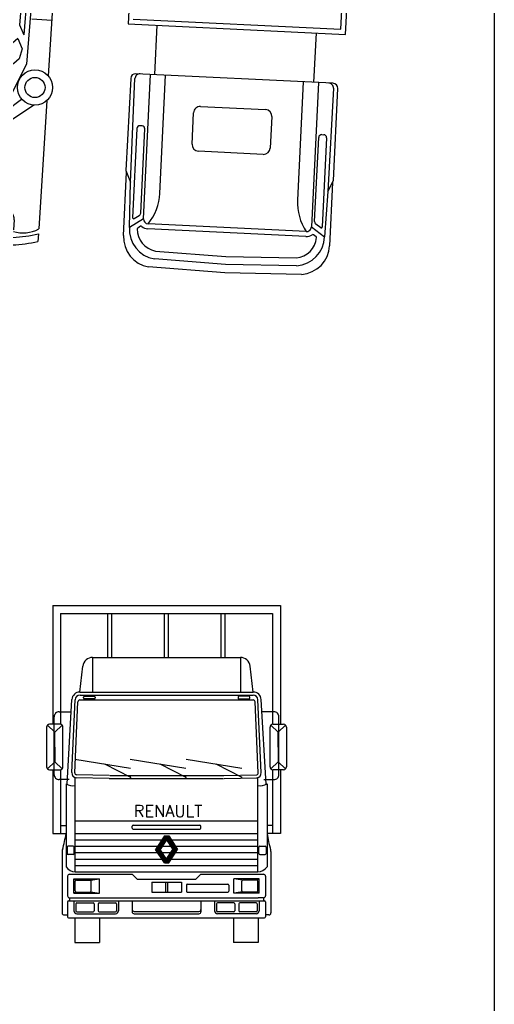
# Model space of a CAD drawing. Header units: centimetres. Extents: x 56177 to 99483, y 493 to 15482.
# Drawn here: x 59000 to 59480, y 1487 to 2481 of the extents above; entities that cross this region are included whole.
import ezdxf
from ezdxf.enums import TextEntityAlignment as Align

# ---------------------------------------------------------------- set-up
doc = ezdxf.new("R2010")
doc.units = ezdxf.units.CM
doc.header["$MEASUREMENT"] = 0
doc.linetypes.add('DASHED2', pattern=[0.375, 0.25, -0.125])
doc.styles.get("Standard").update_dxf_attribs({"font": 'txt.shx'})

# ---------------------------------------------------------------- blocks, each defined once
blk = doc.blocks.new('camionG')
for p, q in [((-0.9974, 1.2243), (-10.9974, 1.2245)), ((-0.9974, -0.9757), (-0.9974, 1.2243)), ((-1.0474, 1.1743), (-10.9474, 1.1745)), ((-1.0474, -0.9257), (-1.0474, 1.1743)), ((-0.4974, 1.1214), (-0.4974, -0.8727)), ((0.4825, 1.1754), (-0.4476, 1.1714)), ((-0.4471, 1.1282), (0.5971, 1.1212)), ((0.5971, 1.1212), (0.4825, 1.1754)), ((0.5012, 1.1666), (1.1412, 1.1666)), ((0.5971, 1.1212), (1.0546, 1.112)), ((0.961, 0.9739), (1.0546, 1.112)), ((0.0251, 1.0339), (0.0251, 1.0539)), ((0.0551, 1.0839), (0.9563, 1.0839)), ((0.905, 1.0039), (0.0551, 1.0039)), ((0.9645, 1.0683), (0.9298, 1.0171)), ((1.0577, 1.0275), (1.0382, 0.9987)), ((-0.4974, 0.929), (-0.9974, 0.929)), ((-0.4974, 0.9739), (0.961, 0.9739)), ((1.011, 0.9239), (1.011, -0.6753)), ((1.061, 0.9239), (1.061, -0.6753)), ((1.4445, 0.8987), (1.4672, 0.1243)), ((-0.4974, 0.8213), (0.6974, 0.8213)), ((1.3017, 0.1243), (1.2806, 0.8379)), ((1.3605, 0.8442), (1.3818, 0.1243)), ((-0.1313, 0.5203), (0.1855, 0.5203)), ((-0.1992, -0.2038), (-0.1992, 0.4524)), ((0.2534, 0.4524), (0.2534, -0.2038)), ((1.2806, -0.5893), (1.3017, 0.1243)), ((1.3818, 0.1243), (1.3605, -0.5956)), ((1.4672, 0.1243), (1.4445, -0.6501)), ((0.1855, -0.2717), (-0.1313, -0.2717)), ((0.6974, -0.5727), (-0.4974, -0.5727)), ((-0.4974, -0.6804), (-0.9974, -0.6804)), ((0.961, -0.7253), (-0.4974, -0.7253)), ((0.0251, -0.7853), (0.0251, -0.8053)), ((0.905, -0.7553), (0.0551, -0.7553)), ((0.9645, -0.8197), (0.9298, -0.7684)), ((0.961, -0.7253), (1.0546, -0.8634)), ((1.0382, -0.7501), (1.0577, -0.7789)), ((0.5971, -0.8726), (-0.4471, -0.8796)), ((0.0551, -0.8353), (0.9563, -0.8353)), ((0.4825, -0.9268), (0.5971, -0.8726)), ((1.0546, -0.8634), (0.5971, -0.8726)), ((-10.9974, -0.9755), (-0.9974, -0.9757)), ((-0.4476, -0.9227), (0.4825, -0.9268)), ((1.1412, -0.918), (0.5012, -0.918))]:
    blk.add_line(p, q)
for centre, radius, start, end in [((-0.4474, 1.1214), 0.05, 90.22103, 180), ((-0.4474, 1.0782), 0.05, 89.65728, 180), ((1.0571, 0.8063), 0.3057, 7.11014, 90.47104), ((1.1412, 0.8609), 0.3057, 7.11014, 89.99999), ((0.0551, 1.0539), 0.03, 90, 180), ((0.0551, 1.0339), 0.03, 180, 270), ((0.905, 1.0339), 0.03, 270, 325.86417), ((0.9563, 1.0739), 0.01, 325.86417, 90), ((1.0465, 0.9931), 0.01, 145.86417, 218.98327), ((1.066, 1.0219), 0.01, 87.65034, 145.86417), ((1.0571, 0.8063), 0.2257, 8.04637, 87.65034), ((0.6958, 1.3567), 0.5354, 270.16915, 306.0617), ((0.961, 0.9239), 0.05, 360, 90), ((0.961, 0.9239), 0.1, 0, 38.98327), ((-0.1313, 0.4524), 0.0679, 90, 180), ((0.1855, 0.4524), 0.0679, 0, 90), ((-0.1313, -0.2038), 0.0679, 180, 270), ((0.1855, -0.2038), 0.0679, 270, 360), ((0.6958, -1.1081), 0.5354, 53.9383, 89.83085), ((1.0571, -0.5577), 0.3057, 269.52896, 352.88986), ((1.0571, -0.5577), 0.2257, 272.34966, 351.95363), ((0.961, -0.6753), 0.05, 270, 0), ((0.961, -0.6753), 0.1, 321.01673, 360), ((1.1412, -0.6123), 0.3057, 270.00001, 352.88986), ((0.0551, -0.7853), 0.03, 90, 180), ((0.905, -0.7853), 0.03, 34.13583, 90), ((1.0465, -0.7445), 0.01, 141.01673, 214.13583), ((1.066, -0.7732), 0.01, 214.13583, 272.34966), ((-0.4474, -0.8296), 0.05, 180, 270.34272), ((-0.4474, -0.8727), 0.05, 180, 269.77897), ((0.0551, -0.8053), 0.03, 180, 270), ((0.9563, -0.8253), 0.01, 270, 34.13583)]:
    blk.add_arc(centre, radius, start, end)
blk = doc.blocks.new('camionI')
for p, q in [((-4.644, 1.2482), (-4.644, 0.6386)), ((-4.6186, 1.2482), (-4.644, 1.2482)), ((-4.6186, 0.6386), (-4.6186, 1.2482)), ((-3.5922, 1.2228), (-4.5279, 1.2228)), ((-2.373, 1.2228), (-3.3087, 1.2228)), ((-1.9773, 0.6386), (-1.9773, 1.1466)), ((-1.9773, 1.1466), (-0.9105, 1.1466)), ((-0.9102, 1.1466), (-0.9102, 1.0958)), ((-0.7581, 1.1466), (0.6161, 1.1466)), ((-0.7581, 1.1466), (-0.7581, 0.9434)), ((0.0547, 1.1466), (0.0547, 0.9434)), ((0.865, 1.1466), (2.1629, 1.1466)), ((2.2137, 1.1466), (2.2899, 1.1466)), ((-3.5922, 0.9942), (-4.5279, 0.9942)), ((-2.373, 0.9942), (-3.3087, 0.9942)), ((-1.0372, 1.0196), (-1.0372, 0.7148)), ((-0.8848, 1.0196), (-0.8848, 0.7148)), ((0.9183, 1.0196), (1.1441, 0.7261)), ((-3.5922, 0.918), (-4.5279, 0.918)), ((-2.373, 0.918), (-3.3087, 0.918)), ((-0.8089, 0.9434), (-0.8089, -0.7838)), ((-0.8089, 0.9434), (0.5119, 0.918)), ((0.5119, 0.918), (0.8675, 0.7656)), ((-0.6819, 0.8902), (0.2184, 0.8729)), ((-0.6819, 0.8902), (-0.6819, 0.8394)), ((-0.6819, 0.8394), (0.1205, 0.8239)), ((0.1205, 0.8239), (0.2184, 0.8729)), ((0.2579, 0.8164), (0.3595, 0.8672)), ((0.2579, 0.8164), (0.3087, 0.7656)), ((0.3595, 0.8672), (0.4611, 0.8418)), ((0.4611, 0.8418), (0.5119, 0.791)), ((0.9916, 0.7479), (0.8675, 0.8926)), ((2.0867, 0.8926), (2.1883, 0.8926)), ((2.1883, 0.8926), (2.1883, 0.6386)), ((2.2645, 0.5666), (2.2645, 0.8926)), ((2.3407, 0.8926), (2.3407, -0.733)), ((-1.8249, 0.7148), (-1.8249, -0.5552)), ((-0.8089, 0.7148), (-1.8249, 0.7148)), ((-0.7581, 0.791), (-0.7581, -0.6314)), ((0.3087, 0.7656), (0.3341, 0.0798)), ((0.5627, 0.0798), (0.5119, 0.791)), ((0.8675, 0.7656), (2.2899, 0.5624)), ((1.9851, 0.791), (1.0961, 0.791)), ((1.9851, 0.791), (1.9851, 0.7402)), ((-4.8726, 0.6386), (-1.8249, 0.6386)), ((-4.8726, 0.6386), (-4.8726, -0.479)), ((-4.7202, 0.6894), (-4.644, 0.6894)), ((-4.7202, 0.6386), (-4.7202, 0.6894)), ((-4.6186, 0.6894), (-4.5932, 0.6894)), ((-4.5932, 0.6894), (-4.5932, 0.6386)), ((-4.5932, 0.664), (-4.136, 0.664)), ((-3.5922, 0.6894), (-4.5279, 0.6894)), ((-4.1363, 0.6894), (-4.1363, 0.6386)), ((-3.9839, 0.6894), (-3.9839, 0.6386)), ((-3.9836, 0.664), (-3.501, 0.664)), ((-3.501, 0.6386), (-3.501, 0.6894)), ((-3.501, 0.6894), (-3.374, 0.6894)), ((-3.374, 0.6894), (-3.374, 0.6386)), ((-3.374, 0.664), (-2.9168, 0.664)), ((-2.373, 0.6894), (-3.3087, 0.6894)), ((-2.9174, 0.6894), (-2.9174, 0.6386)), ((-2.7644, 0.6894), (-2.7644, 0.6386)), ((-2.7644, 0.664), (-2.2564, 0.664)), ((-2.2564, 0.6894), (-2.1294, 0.6894)), ((-2.2564, 0.6386), (-2.2564, 0.6894)), ((-2.1294, 0.6894), (-2.1294, 0.6386)), ((2.0867, 0.6386), (2.1883, 0.6386)), ((2.1121, 0.6386), (2.1121, 0.5916)), ((-4.8726, 0.5624), (-1.8249, 0.5624)), ((-4.7964, 0.5624), (-4.7964, -0.4028)), ((-4.2757, 0.1494), (-4.7214, 0.5624)), ((-4.2757, 0.1494), (-3.83, 0.5624)), ((-4.1363, 0.5624), (-4.1363, 0.2786)), ((-3.9839, 0.5624), (-3.9839, 0.4198)), ((-3.755, 0.5624), (-3.755, 0.41)), ((-3.1454, 0.5624), (-3.1454, 0.4354)), ((-2.6247, 0.1494), (-3.0704, 0.5624)), ((-2.9174, 0.5624), (-2.9174, 0.4206)), ((-2.7644, 0.5624), (-2.7644, 0.2788)), ((-2.6247, 0.1494), (-2.179, 0.5624)), ((-2.1043, 0.5624), (-2.1043, -0.4028)), ((-2.0535, -0.4028), (-2.0535, 0.5624)), ((2.1629, 0.583), (2.1629, -0.4233)), ((2.2899, -0.4028), (2.2899, 0.5624)), ((-4.3501, 0.0798), (-4.7961, 0.4932)), ((-4.2013, 0.0798), (-3.7553, 0.4932)), ((-3.3486, 0.4862), (-3.8566, 0.3846)), ((-2.6991, 0.0798), (-3.1451, 0.4932)), ((-2.5503, 0.0798), (-2.1043, 0.4932)), ((-3.8566, 0.3846), (-3.8566, -0.225)), ((-3.4502, 0.3338), (-3.4502, -0.1742)), ((-2.1043, 0.1052), (-2.5228, 0.1052)), ((-1.8249, 0.1052), (-2.0535, 0.1052)), ((-4.7961, -0.3335), (-4.3501, 0.0798)), ((-4.7214, -0.4028), (-4.2757, 0.0103)), ((-3.83, -0.4028), (-4.2757, 0.0103)), ((-3.7553, -0.3335), (-4.2013, 0.0798)), ((-3.1451, -0.3335), (-2.6991, 0.0798)), ((-3.0704, -0.4028), (-2.6247, 0.0103)), ((-2.179, -0.4028), (-2.6247, 0.0103)), ((-2.1043, -0.3335), (-2.5503, 0.0798)), ((-2.1043, 0.0544), (-2.5228, 0.0544)), ((-2.0535, 0.0544), (-1.8249, 0.0544)), ((0.3087, -0.606), (0.3341, 0.0798)), ((0.3341, 0.0798), (0.5627, 0.0798)), ((0.3341, 0.0798), (0.5627, 0.0798)), ((0.5627, 0.0798), (0.5119, -0.6314)), ((2.1629, 0.0798), (0.8675, 0.0798)), ((-4.1363, -0.1189), (-4.1363, -0.4028)), ((-2.7644, -0.1192), (-2.7644, -0.4028)), ((-3.9839, -0.2602), (-3.9839, -0.4028)), ((-3.3486, -0.3266), (-3.8566, -0.225)), ((-3.755, -0.2504), (-3.755, -0.4028)), ((-3.1454, -0.2758), (-3.1454, -0.4028)), ((-2.9174, -0.261), (-2.9174, -0.4028)), ((-1.8249, -0.4028), (-4.8726, -0.4028)), ((-4.8726, -0.479), (-1.8249, -0.479)), ((-4.7202, -0.479), (-4.7202, -0.5298)), ((-4.644, -1.0886), (-4.644, -0.479)), ((-4.6186, -0.479), (-4.6186, -1.0886)), ((-4.5932, -0.5298), (-4.5932, -0.479)), ((-4.1363, -0.479), (-4.1363, -0.5298)), ((-3.9839, -0.479), (-3.9839, -0.5298)), ((-3.501, -0.479), (-3.501, -0.5298)), ((-3.374, -0.5298), (-3.374, -0.479)), ((-2.9174, -0.479), (-2.9174, -0.5298)), ((-2.7644, -0.479), (-2.7644, -0.5298)), ((-2.2564, -0.479), (-2.2564, -0.5298)), ((-2.1294, -0.5298), (-2.1294, -0.479)), ((-1.9519, -0.987), (-1.9519, -0.479)), ((0.8675, -0.606), (2.2899, -0.4028)), ((2.0867, -0.479), (2.1883, -0.479)), ((2.1121, -0.479), (2.1121, -0.4319)), ((2.1883, -0.733), (2.1883, -0.479)), ((2.2645, -0.4069), (2.2645, -0.733)), ((-4.7202, -0.5298), (-4.644, -0.5298)), ((-4.6186, -0.5298), (-4.5932, -0.5298)), ((-4.5932, -0.5044), (-4.136, -0.5044)), ((-3.5922, -0.5298), (-4.5279, -0.5298)), ((-3.9836, -0.5044), (-3.501, -0.5044)), ((-3.501, -0.5298), (-3.374, -0.5298)), ((-3.374, -0.5044), (-2.9168, -0.5044)), ((-2.373, -0.5298), (-3.3087, -0.5298)), ((-2.7644, -0.5044), (-2.2564, -0.5044)), ((-2.2564, -0.5298), (-2.1294, -0.5298)), ((-0.8089, -0.5552), (-1.8249, -0.5552)), ((-1.0372, -0.86), (-1.0372, -0.5552)), ((-0.8848, -0.86), (-0.8848, -0.5552)), ((0.9916, -0.5882), (0.8675, -0.733)), ((0.9183, -0.86), (1.1441, -0.5665)), ((1.9851, -0.6314), (1.9851, -0.5806)), ((-0.6819, -0.6797), (0.1205, -0.6643)), ((-0.6819, -0.7305), (-0.6819, -0.6797)), ((0.1205, -0.6643), (0.2184, -0.7132)), ((0.2579, -0.6568), (0.3087, -0.606)), ((0.2579, -0.6568), (0.3595, -0.7076)), ((0.3595, -0.7076), (0.4611, -0.6822)), ((0.4611, -0.6822), (0.5119, -0.6314)), ((0.5119, -0.7584), (0.8675, -0.606)), ((1.9851, -0.6314), (1.0961, -0.6314)), ((-3.5922, -0.7584), (-4.5279, -0.7584)), ((-2.373, -0.7584), (-3.3087, -0.7584)), ((-0.8089, -0.7838), (0.5119, -0.7584)), ((-0.7581, -0.7838), (-0.7581, -0.987)), ((-0.6819, -0.7305), (0.2184, -0.7132)), ((0.0547, -0.7838), (0.0547, -0.987)), ((2.0867, -0.733), (2.1883, -0.733)), ((-3.5922, -0.8346), (-4.5279, -0.8346)), ((-2.373, -0.8346), (-3.3087, -0.8346)), ((-1.9773, -0.987), (-0.9105, -0.987)), ((-0.9102, -0.987), (-0.9102, -0.9362)), ((0.6161, -0.987), (-0.7581, -0.987)), ((2.1629, -0.987), (0.865, -0.987)), ((2.2137, -0.987), (2.2899, -0.987)), ((-4.6186, -1.0886), (-4.644, -1.0886)), ((-3.5922, -1.0632), (-4.5279, -1.0632)), ((-2.373, -1.0632), (-3.3087, -1.0632))]:
    blk.add_line(p, q)
for centre, radius in [((0.7405, 1.0196), 0.1778), ((-0.961, 1.0196), 0.0762), ((0.7405, 1.0196), 0.1016), ((-0.961, 1.0196), 0.0381), ((-1.1391, 0.8926), 0.0508), ((2.2391, 0.0798), 0.0508), ((-1.1391, -0.733), 0.0508), ((0.7405, -0.86), 0.1778), ((-0.961, -0.86), 0.0762), ((0.7405, -0.86), 0.1016), ((-0.961, -0.86), 0.0381)]:
    blk.add_circle(centre, radius)
for centre, radius, start, end in [((-4.4247, 1.1085), 0.154, 132.07502, 227.92498), ((-3.6954, 1.1085), 0.154, 312.07502, 47.92498), ((-3.2055, 1.1085), 0.154, 132.07502, 227.92498), ((-2.4762, 1.1085), 0.154, 312.07502, 47.92498), ((-1.0883, 0.8418), 0.9398, 161.07536, 192.48689), ((-1.7995, 0.8418), 0.9398, 352.23357, 18.92464), ((1.8772, 0.9688), 0.3366, 346.9139, 31.89079), ((0.6516, 0.7021), 1.6241, 6.73601, 15.88385), ((0.7278, 0.7021), 1.6241, 6.73601, 15.88385), ((-4.4247, 0.8037), 0.154, 132.07502, 227.92498), ((-3.6954, 0.8037), 0.154, 312.07502, 47.92498), ((-3.2055, 0.8037), 0.154, 132.07502, 227.92498), ((-2.4762, 0.8037), 0.154, 312.07502, 47.92498), ((2.0867, 0.791), 0.1016, 90, 180), ((2.1502, 0.8291), 0.0635, 306.8699, 53.1301), ((2.0867, 0.7402), 0.1016, 180, 270), ((2.1502, 0.7021), 0.0635, 306.8699, 53.1301), ((-3.3486, 0.0798), 0.4064, 270, 90), ((-3.4502, 0.0798), 0.254, 270, 90), ((-4.0598, 0.0798), 0.2032, 119.54088, 146.10963), ((-4.0598, 0.0798), 0.2032, 288.92982, 71.07018), ((-2.8406, 0.0798), 0.2032, 108.92982, 130.5416), ((-4.0598, 0.0798), 0.2032, 213.89037, 240.45912), ((-2.8406, 0.0798), 0.2032, 229.4584, 251.07018), ((-1.0883, -0.6822), 0.9398, 167.51311, 198.92464), ((2.0867, -0.5806), 0.1016, 90, 180), ((2.1502, -0.5425), 0.0635, 306.8699, 53.1301), ((-4.4247, -0.6441), 0.154, 132.07502, 227.92498), ((-3.6954, -0.6441), 0.154, 312.07502, 47.92498), ((-3.2055, -0.6441), 0.154, 132.07502, 227.92498), ((-2.4762, -0.6441), 0.154, 312.07502, 47.92498), ((-1.7995, -0.6822), 0.9398, 341.07536, 7.76643), ((2.0867, -0.6314), 0.1016, 180, 270), ((2.1502, -0.6695), 0.0635, 306.8699, 53.1301), ((1.8772, -0.8092), 0.3366, 328.10921, 13.0861), ((0.6516, -0.5425), 1.6241, 344.11615, 353.26399), ((0.7278, -0.5425), 1.6241, 344.11615, 353.26399), ((-4.4247, -0.9489), 0.154, 132.07502, 227.92498), ((-3.6954, -0.9489), 0.154, 312.07502, 47.92498), ((-3.2055, -0.9489), 0.154, 132.07502, 227.92498), ((-2.4762, -0.9489), 0.154, 312.07502, 47.92498)]:
    blk.add_arc(centre, radius, start, end)
blk = doc.blocks.new('camion1 frente')
for p, q in [((-2.07585, 3.4), (-2.07585, 2.202385)), ((-2.07585, 3.4), (0.22415, 3.4)), ((0.22415, 3.4), (0.22415, 2.202385)), ((-1.99585, 3.32), (-1.99585, 2.201691)), ((-1.99585, 3.32), (0.14415, 3.32)), ((-1.51895, 2.87712), (-1.51895, 3.32)), ((-1.47895, 2.87712), (-1.47895, 3.32)), ((-0.94585, 2.87712), (-0.94585, 3.32)), ((-0.90585, 2.87712), (-0.90585, 3.32)), ((-0.37275, 2.87712), (-0.37275, 3.32)), ((-0.33275, 2.87712), (-0.33275, 3.32)), ((0.14415, 3.32), (0.14415, 2.201691)), ((-1.802656, 2.52712), (-1.771718, 2.788858)), ((-1.672409, 2.87712), (-1.672409, 2.52712)), ((-1.672409, 2.87712), (-0.179291, 2.87712)), ((-0.179291, 2.87712), (-0.179291, 2.52712)), ((-0.049044, 2.52712), (-0.079982, 2.788858)), ((-1.802656, 2.52712), (-0.049044, 2.52712)), ((-1.800002, 2.497185), (-0.051698, 2.497185)), ((-1.756228, 2.486999), (-1.658069, 2.486999)), ((-0.095472, 2.486999), (-0.193631, 2.486999)), ((-1.931213, 1.59618), (-1.88252, 2.451774)), ((-1.882676, 1.714452), (-1.849917, 2.450093)), ((-1.852706, 1.713117), (-1.820868, 2.428074)), ((-1.800888, 2.447185), (-0.050812, 2.447185)), ((-1.766228, 2.467435), (-1.766228, 2.476999)), ((-1.658069, 2.457435), (-1.756228, 2.457435)), ((-1.648069, 2.476999), (-1.648069, 2.467435)), ((-0.203631, 2.476999), (-0.203631, 2.467435)), ((-0.193631, 2.457435), (-0.095472, 2.457435)), ((-0.085472, 2.467435), (-0.085472, 2.476999)), ((0.001006, 1.713117), (-0.030832, 2.428074)), ((0.030976, 1.714452), (-0.001783, 2.450093)), ((0.079514, 1.59618), (0.030821, 2.451774)), ((-2.011261, 2.327876), (-1.889328, 2.327876)), ((0.159561, 2.327876), (0.037628, 2.327876)), ((-2.129591, 2.193598), (-2.055322, 2.122689)), ((-2.07585, 2.202385), (-2.108377, 2.202385)), ((-2.002266, 2.202385), (-2.07585, 2.202385)), ((-2.061261, 1.693271), (-2.061261, 2.277876)), ((-2.055322, 2.122689), (-1.981053, 2.193598)), ((0.203622, 2.122689), (0.129353, 2.193598)), ((0.150566, 2.202385), (0.22415, 2.202385)), ((0.277891, 2.193598), (0.203622, 2.122689)), ((0.209561, 1.693271), (0.209561, 2.277876)), ((0.22415, 2.202385), (0.256678, 2.202385)), ((-2.138377, 2.172385), (-2.138377, 1.772423)), ((-2.055322, 1.972404), (-2.055322, 2.122689)), ((-1.972266, 1.772423), (-1.972266, 2.172385)), ((0.120566, 1.772423), (0.120566, 2.172385)), ((0.203622, 1.972404), (0.203622, 2.122689)), ((0.286678, 2.172385), (0.286678, 1.772423)), ((-2.055322, 1.972404), (-2.055322, 1.822119)), ((0.203622, 1.972404), (0.203622, 1.822119)), ((-2.129591, 1.75121), (-2.055322, 1.822119)), ((-2.055322, 1.822119), (-1.981053, 1.75121)), ((-1.85149, 1.849644), (-1.289673, 1.76043)), ((-1.552515, 1.802168), (-1.289673, 1.666844)), ((-1.292142, 1.849644), (-0.730325, 1.76043)), ((-0.993167, 1.802168), (-0.730325, 1.666844)), ((-0.727794, 1.849644), (-0.165977, 1.76043)), ((-0.428819, 1.802168), (-0.165977, 1.666844)), ((0.203622, 1.822119), (0.129353, 1.75121)), ((0.277891, 1.75121), (0.203622, 1.822119)), ((-2.108377, 1.742423), (-2.07585, 1.742423)), ((-2.07585, 1.742423), (-2.07585, 1.1)), ((-2.07585, 1.742423), (-2.002266, 1.742423)), ((-1.99585, 1.743117), (-1.99585, 1.1)), ((-1.506308, 1.685308), (-1.836912, 1.691979)), ((-0.345392, 1.685308), (-0.014788, 1.691979)), ((0.14415, 1.743117), (0.14415, 1.1)), ((0.22415, 1.742423), (0.150566, 1.742423)), ((0.22415, 1.742423), (0.22415, 1.1)), ((0.256678, 1.742423), (0.22415, 1.742423)), ((-1.910381, 1.643271), (-2.011261, 1.643271)), ((-1.941475, 1.600949), (-1.941475, 0.761516)), ((-1.848722, 0.712963), (-1.848722, 1.66416)), ((-1.506913, 1.655314), (-1.839716, 1.662029)), ((-1.499958, 1.684828), (-0.351742, 1.684828)), ((-1.499958, 1.654828), (-0.351742, 1.654828)), ((-0.344787, 1.655314), (-0.011984, 1.662029)), ((-0.002977, 0.712963), (-0.002977, 1.66416)), ((0.058682, 1.643271), (0.159561, 1.643271)), ((0.089775, 1.600949), (0.089775, 0.761516)), ((-1.848722, 1.229013), (-0.002977, 1.229013)), ((-2.07585, 1.1), (-1.941475, 1.1)), ((-1.99585, 1.18), (-1.941475, 1.18)), ((-1.848722, 1.1), (-0.002977, 1.1)), ((-1.273252, 1.155), (-1.273252, 1.174013)), ((-1.263252, 1.184013), (-0.588448, 1.184013)), ((-1.263252, 1.145), (-0.588448, 1.145)), ((-0.578448, 1.155), (-0.578448, 1.174013)), ((0.14415, 1.18), (0.089775, 1.18)), ((0.22415, 1.1), (0.089775, 1.1)), ((-1.848722, 1.035494), (-0.973722, 1.035494)), ((-0.948129, 1.074418), (-1.037344, 0.938735)), ((-0.936161, 1.074418), (-1.025376, 0.938735)), ((-0.924193, 1.074418), (-1.013408, 0.938735)), ((-0.912224, 1.074418), (-1.00144, 0.938735)), ((-0.901914, 1.071897), (-0.989472, 0.938735)), ((-0.948129, 1.074418), (-0.903571, 1.074418)), ((-0.92585, 1.035494), (-0.862228, 0.938735)), ((-0.919866, 1.044595), (-0.85026, 0.938735)), ((-0.913882, 1.053696), (-0.838292, 0.938735)), ((-0.907898, 1.062797), (-0.826324, 0.938735)), ((-0.903571, 1.074418), (-0.814356, 0.938735)), ((-0.877978, 1.035494), (-0.002977, 1.035494)), ((-1.980465, 0.918377), (-1.980465, 0.297564)), ((-1.931475, 0.960988), (-1.931475, 0.897771)), ((-1.868722, 0.970988), (-1.921475, 0.970988)), ((-1.858722, 0.897771), (-1.858722, 0.960988)), ((-1.848722, 0.970988), (-1.016137, 0.970988)), ((-1.848722, 0.906482), (-1.016137, 0.906482)), ((-0.989472, 0.938735), (-1.037344, 0.938735)), ((-0.948129, 0.803052), (-1.037344, 0.938735)), ((-0.943802, 0.814673), (-1.025376, 0.938735)), ((-0.937818, 0.823774), (-1.013408, 0.938735)), ((-0.931834, 0.832875), (-1.00144, 0.938735)), ((-0.92585, 0.841976), (-0.989472, 0.938735)), ((-0.968264, 0.970988), (-0.883435, 0.970988)), ((-0.968264, 0.906482), (-0.883435, 0.906482)), ((-0.949786, 0.805572), (-0.862228, 0.938735)), ((-0.939475, 0.803052), (-0.85026, 0.938735)), ((-0.927507, 0.803052), (-0.838292, 0.938735)), ((-0.915539, 0.803052), (-0.826324, 0.938735)), ((-0.903571, 0.803052), (-0.814356, 0.938735)), ((-0.862228, 0.938735), (-0.814356, 0.938735)), ((-0.835563, 0.970988), (-0.002977, 0.970988)), ((-0.835563, 0.906482), (-0.002977, 0.906482)), ((0.007023, 0.897771), (0.007023, 0.960988)), ((0.017023, 0.970988), (0.069775, 0.970988)), ((0.079775, 0.960988), (0.079775, 0.897771)), ((0.128765, 0.918377), (0.128765, 0.297564)), ((-1.868722, 0.887771), (-1.921475, 0.887771)), ((-1.848722, 0.841976), (-0.973722, 0.841976)), ((-0.948129, 0.803052), (-0.903571, 0.803052)), ((-0.877978, 0.841976), (-0.002977, 0.841976)), ((0.017023, 0.887771), (0.069775, 0.887771)), ((-1.848722, 0.77747), (-0.002977, 0.77747)), ((-1.848722, 0.712963), (-0.002977, 0.712963)), ((-1.92585, 0.66852), (-1.92585, 0.500461)), ((-1.90585, 0.68852), (-1.273252, 0.68852)), ((-1.861243, 0.49696), (-1.861243, 0.641561)), ((-1.861243, 0.641561), (-1.843278, 0.627629)), ((-1.861243, 0.641561), (-1.604777, 0.641561)), ((-1.849093, 0.52126), (-1.849093, 0.617261)), ((-1.836943, 0.629411), (-1.699077, 0.629411)), ((-1.692743, 0.627629), (-1.604777, 0.641561)), ((-1.686927, 0.52126), (-1.686927, 0.617261)), ((-1.604777, 0.49696), (-1.604777, 0.641561)), ((-1.273252, 0.68852), (-1.223252, 0.63852)), ((-1.223252, 0.63852), (-0.628448, 0.63852)), ((-1.07585, 0.60852), (-1.07585, 0.50852)), ((-1.07585, 0.60852), (-0.77585, 0.60852)), ((-0.93585, 0.60852), (-0.93585, 0.50852)), ((-0.91585, 0.60852), (-0.91585, 0.50852)), ((-0.77585, 0.60852), (-0.77585, 0.50852)), ((-0.628448, 0.63852), (-0.578448, 0.68852)), ((-0.578448, 0.68852), (0.05415, 0.68852)), ((-0.158957, 0.627629), (-0.246923, 0.641561)), ((-0.246923, 0.49696), (-0.246923, 0.641561)), ((0.009543, 0.641561), (-0.246923, 0.641561)), ((-0.164773, 0.52126), (-0.164773, 0.617261)), ((-0.014757, 0.629411), (-0.152623, 0.629411)), ((0.009543, 0.641561), (-0.008422, 0.627629)), ((-0.002607, 0.52126), (-0.002607, 0.617261)), ((0.009543, 0.49696), (0.009543, 0.641561)), ((0.07415, 0.66852), (0.07415, 0.500461)), ((-1.92585, 0.500461), (-1.92585, 0.47)), ((-1.861243, 0.49696), (-1.843278, 0.510892)), ((-1.861243, 0.49696), (-1.604777, 0.49696)), ((-1.836943, 0.50911), (-1.699077, 0.50911)), ((-1.692743, 0.510892), (-1.604777, 0.49696)), ((-1.07585, 0.50852), (-0.77585, 0.50852)), ((-0.72585, 0.57852), (-0.72585, 0.51852)), ((-0.71585, 0.58852), (-0.306923, 0.58852)), ((-0.71585, 0.50852), (-0.306923, 0.50852)), ((-0.296923, 0.57852), (-0.296923, 0.51852)), ((-0.158957, 0.510892), (-0.246923, 0.49696)), ((0.009543, 0.49696), (-0.246923, 0.49696)), ((-0.014757, 0.50911), (-0.152623, 0.50911)), ((0.009543, 0.49696), (-0.008422, 0.510892)), ((0.07415, 0.500461), (0.07415, 0.47)), ((-1.92585, 0.41), (-1.92585, 0.26)), ((-1.91585, 0.42), (0.06415, 0.42)), ((-1.90585, 0.45), (-1.90585, 0.42)), ((-1.90585, 0.45), (-1.8517, 0.45)), ((-1.861243, 0.42), (-1.861243, 0.32)), ((-1.8517, 0.45), (0, 0.45)), ((-1.831243, 0.4), (-1.666243, 0.4)), ((-1.606243, 0.4), (-1.441243, 0.4)), ((-1.411243, 0.42), (-1.411243, 0.32)), ((-1.273252, 0.42), (-1.273252, 0.31)), ((-0.578448, 0.42), (-0.578448, 0.31)), ((-0.440457, 0.42), (-0.440457, 0.32)), ((-0.245457, 0.4), (-0.410457, 0.4)), ((-0.020457, 0.4), (-0.185457, 0.4)), ((0.05415, 0.45), (0, 0.45)), ((0.009543, 0.42), (0.009543, 0.32)), ((0.05415, 0.45), (0.05415, 0.42)), ((0.07415, 0.41), (0.07415, 0.26)), ((-1.841243, 0.39), (-1.841243, 0.32)), ((-1.831243, 0.31), (-1.666243, 0.31)), ((-1.656243, 0.39), (-1.656243, 0.32)), ((-1.616243, 0.39), (-1.616243, 0.32)), ((-1.606243, 0.31), (-1.441243, 0.31)), ((-1.431243, 0.39), (-1.431243, 0.32)), ((-1.253252, 0.313713), (-0.598448, 0.313713)), ((-0.420457, 0.39), (-0.420457, 0.32)), ((-0.245457, 0.31), (-0.410457, 0.31)), ((-0.235457, 0.39), (-0.235457, 0.32)), ((-0.195457, 0.39), (-0.195457, 0.32)), ((-0.020457, 0.31), (-0.185457, 0.31)), ((-0.010457, 0.39), (-0.010457, 0.32)), ((-1.960465, 0.277564), (-1.92585, 0.277564)), ((-1.91585, 0.25), (0.06415, 0.25)), ((-1.8517, 0.25), (-1.8517, 0)), ((-1.831243, 0.29), (-1.441243, 0.29)), ((-1.6017, 0.25), (-1.6017, 0)), ((-1.253252, 0.29), (-0.598448, 0.29)), ((-0.020457, 0.29), (-0.410457, 0.29)), ((-0.25, 0.25), (-0.25, 0)), ((0, 0.25), (0, 0)), ((0.108765, 0.277564), (0.07415, 0.277564)), ((-1.8517, 0), (-1.6017, 0)), ((0, 0), (-0.25, 0))]:
    blk.add_line(p, q)
for centre, radius, start, end in [((-1.672409, 2.77712), 0.1, 90, 173.258731), ((-0.179291, 2.77712), 0.1, 6.741269, 90), ((-1.802656, 2.44712), 0.08, 90, 176.665017), ((-1.800002, 2.447185), 0.05, 90, 176.665017), ((-1.756228, 2.476999), 0.01, 90, 180), ((-1.658069, 2.476999), 0.01, 0, 90), ((-0.193631, 2.476999), 0.01, 90, 180), ((-0.095472, 2.476999), 0.01, 0, 90), ((-0.051698, 2.447185), 0.05, 3.334983, 90), ((-0.049044, 2.44712), 0.08, 3.334983, 90), ((-1.800888, 2.427185), 0.02, 90, 177.450251), ((-1.756228, 2.467435), 0.01, 180, 270), ((-1.658069, 2.467435), 0.01, 270, 0), ((-0.193631, 2.467435), 0.01, 180, 270), ((-0.095472, 2.467435), 0.01, 270, 0), ((-0.050812, 2.427185), 0.02, 2.549749, 90), ((-2.011261, 2.277876), 0.05, 89.9999572, 180.0000428), ((0.159561, 2.277876), 0.05, 359.9999572, 90.0000428), ((-2.108377, 2.172385), 0.03, 90, 180), ((-2.002266, 2.172385), 0.03, 0, 90), ((0.150566, 2.172385), 0.03, 90, 180), ((0.256678, 2.172385), 0.03, 0, 90), ((-2.108377, 1.772423), 0.03, 180, 270), ((-2.011261, 1.693271), 0.05, 179.9999572, 270.0000428), ((-2.002266, 1.772423), 0.03, 270, 0), ((-1.83276, 1.711543), 0.05, 176.665017, 262.004137), ((-1.83276, 1.711543), 0.02, 176.665017, 258.019554), ((-0.018939, 1.711543), 0.02, 281.980446, 3.334983), ((-0.018939, 1.711543), 0.05, 277.995863, 3.334983), ((0.150566, 1.772423), 0.03, 180, 270), ((0.159561, 1.693271), 0.05, 269.9999572, 0.0000428), ((0.256678, 1.772423), 0.03, 270, 0), ((-1.862209, 1.75808), 0.175993, 243.231173, 274.39509), ((-1.499958, 1.704828), 0.05, 262.004137, 270), ((-1.289673, 1.666844), 0.0025, 0, 180), ((-1.289673, 1.666844), 0.0025, 180, 0), ((-0.730325, 1.666844), 0.0025, 0, 180), ((-0.730325, 1.666844), 0.0025, 180, 0), ((-0.165977, 1.666844), 0.0025, 0, 180), ((-0.165977, 1.666844), 0.0025, 180, 0), ((0.01051, 1.75808), 0.175993, 265.60491, 296.768827), ((-3.188301, 1.285858), 1.260602, 343.905412, 351.521671), ((-1.263252, 1.174013), 0.01, 90, 180), ((-1.263252, 1.155), 0.01, 180, 270), ((-0.588448, 1.174013), 0.01, 0, 90), ((-0.588448, 1.155), 0.01, 270, 0), ((1.336601, 1.285858), 1.260602, 188.478329, 196.094588), ((-1.930465, 0.918377), 0.05, 158.885573, 180), ((-1.921475, 0.960988), 0.01, 90, 180), ((-1.921475, 0.897771), 0.01, 180, 270), ((-1.868722, 0.960988), 0.01, 0, 90), ((-1.868722, 0.897771), 0.01, 270, 0), ((0.017023, 0.960988), 0.01, 90, 180), ((0.017023, 0.897771), 0.01, 180, 270), ((0.069775, 0.960988), 0.01, 0, 90), ((0.069775, 0.897771), 0.01, 270, 0), ((0.078765, 0.918377), 0.05, 0, 21.114427), ((-1.843452, 0.835904), 0.123054, 217.194382, 267.545205), ((-0.008248, 0.835904), 0.123054, 272.454795, 322.805618), ((-1.90585, 0.66852), 0.02, 90, 180), ((-1.836943, 0.617261), 0.01215, 90, 180), ((-1.699077, 0.617261), 0.01215, 0, 90), ((-0.152623, 0.617261), 0.01215, 90, 180), ((-0.014757, 0.617261), 0.01215, 0, 90), ((0.05415, 0.66852), 0.02, 0, 90), ((-1.836943, 0.52126), 0.01215, 180, 270), ((-1.699077, 0.52126), 0.01215, 270, 0), ((-0.71585, 0.57852), 0.01, 90, 180), ((-0.71585, 0.51852), 0.01, 180, 270), ((-0.306923, 0.57852), 0.01, 0, 90), ((-0.306923, 0.51852), 0.01, 270, 0), ((-0.152623, 0.52126), 0.01215, 180, 270), ((-0.014757, 0.52126), 0.01215, 270, 0), ((-1.90585, 0.47), 0.02, 180, 270), ((-1.91585, 0.41), 0.01, 90, 180), ((-1.831243, 0.39), 0.01, 90, 180), ((-1.666243, 0.39), 0.01, 0, 90), ((-1.606243, 0.39), 0.01, 90, 180), ((-1.441243, 0.39), 0.01, 0, 90), ((-0.410457, 0.39), 0.01, 90, 180), ((-0.245457, 0.39), 0.01, 0, 90), ((-0.185457, 0.39), 0.01, 90, 180), ((-0.020457, 0.39), 0.01, 0, 90), ((0.05415, 0.47), 0.02, 270, 0), ((0.06415, 0.41), 0.01, 0, 90), ((-1.831243, 0.32), 0.03, 180, 270), ((-1.831243, 0.32), 0.01, 180, 270), ((-1.666243, 0.32), 0.01, 270, 0), ((-1.606243, 0.32), 0.01, 180, 270), ((-1.441243, 0.32), 0.03, 270, 0), ((-1.441243, 0.32), 0.01, 270, 0), ((-1.253252, 0.333713), 0.02, 180, 270), ((-1.253252, 0.31), 0.02, 180, 270), ((-0.598448, 0.333713), 0.02, 270, 0), ((-0.598448, 0.31), 0.02, 270, 0), ((-0.410457, 0.32), 0.03, 180, 270), ((-0.410457, 0.32), 0.01, 180, 270), ((-0.245457, 0.32), 0.01, 270, 0), ((-0.185457, 0.32), 0.01, 180, 270), ((-0.020457, 0.32), 0.03, 270, 0), ((-0.020457, 0.32), 0.01, 270, 0), ((-1.960465, 0.297564), 0.02, 179.999973, 270), ((-1.91585, 0.26), 0.01, 180, 270), ((0.06415, 0.26), 0.01, 270, 0), ((0.108765, 0.297564), 0.02, 270, 0.000027)]:
    blk.add_arc(centre, radius, start, end)
blk.add_text('RENAULT', height=0.12).set_placement((-0.910716, 1.266866), align=Align.CENTER)

msp = doc.modelspace()

# ---------------------------------------------------------------- linework, layer by layer
msp.add_lwpolyline([(56177.13, 3675.93), (59479.95, 3675.93), (59479.95, 513.41), (56177.13, 513.41)], close=True)

# ---------------------------------------------------------------- block references
at = {"xscale": 100, "yscale": 100, "zscale": 100, "rotation": 267.2160925969996}
msp.add_blockref('camionG', (59202.48, 2372.14), dxfattribs=at)
at = {"linetype": 'DASHED2', "ltscale": 0.03, "xscale": 100, "yscale": 100, "zscale": 100, "rotation": 266.4132452410473}
msp.add_blockref('camionI', (58918.63, 2492.44), dxfattribs=at)
at = {"xscale": 100, "yscale": 100, "zscale": 100}
msp.add_blockref('camion1 frente', (59241.3, 1549.21), dxfattribs=at)

doc.saveas('drawing.dxf')
